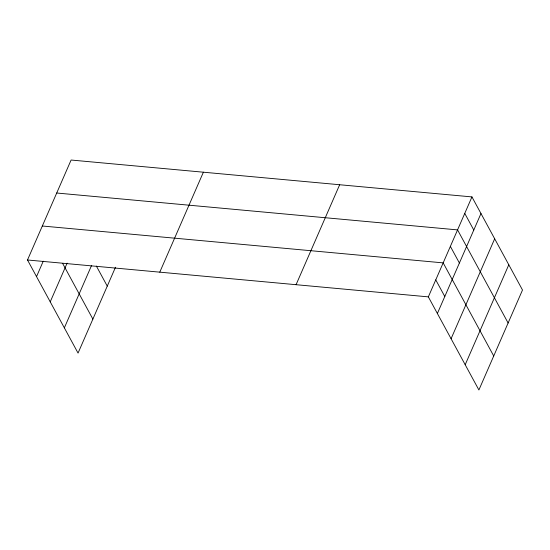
<?xml version="1.0" encoding="UTF-8"?>
<svg xmlns="http://www.w3.org/2000/svg" width="550" height="550" viewBox="0 0 550 550"><rect width="100%" height="100%" fill="white"/><g stroke="black" fill="none" stroke-linecap="round" stroke-linejoin="round"><path stroke-width="0.82" d="M115.486 267.266L78.052 353.086L27.5 259.985L71.101 160.029L471.948 196.914L522.5 290.015L478.899 389.971L428.347 296.869L471.948 196.914M36.527 276.616L43.264 261.168M50.229 301.854L67.114 263.154M64.35 327.855L91.506 265.595M159.782 272.154L203.383 172.198M296.072 284.694L339.666 184.738M437.381 313.5L480.975 213.538M451.082 338.731L494.677 238.776M465.197 364.732L508.798 264.777M56.712 193.016L457.559 229.893L508.111 323.001M42.323 226.002L443.169 262.879L493.721 355.987M27.5 259.985L428.347 296.869M464.757 213.407L473.784 230.031M450.368 246.386L459.394 263.017M435.758 279.874L444.792 296.505M96.381 266.076L107.264 286.117M62.638 263.416L92.874 319.103"/></g></svg>
